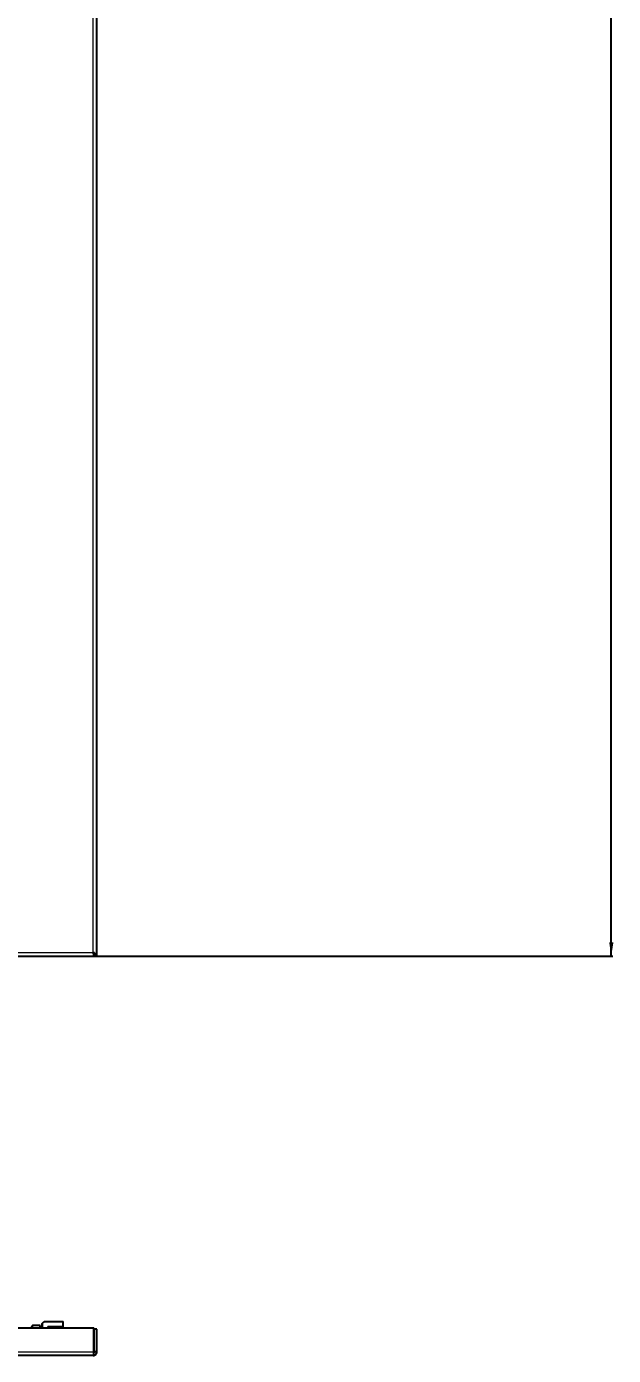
# Model space of a CAD drawing. Header units: millimetres. Extents: x -1581 to 3390, y -1547 to 1219.
# Drawn here: x 2967 to 3390, y -1287 to -328 of the extents above; entities that cross this region are included whole.
import ezdxf

# ---------------------------------------------------------------- set-up
doc = ezdxf.new("R2010")
doc.units = ezdxf.units.MM
doc.layers.add('FORMAT', color=7, linetype='Continuous')
doc.styles.add('SLDTEXTSTYLE0', font='TXT', dxfattribs={"width": 0.75})
doc.dimstyles.new('SLDDIMSTYLE0', dxfattribs={"dimtxt": 20, "dimasz": 10, "dimexe": 0, "dimexo": 0.0625, "dimgap": 5, "dimtad": 2, "dimdec": 1, "dimrnd": 1e-09, "dimzin": 12, "dimdsep": 46, "dimtxsty": 'SLDTEXTSTYLE0', "dimsah": 1, "dimcen": 0.09, "dimadec": 0, "dimazin": 3, "dimtfac": 1, "dimtofl": 0, "dimtmove": 0, "dimatfit": 3, "dimfxl": 0, "dimfrac": 2, "dimtolj": 1, "dimtzin": 12, "dimarcsym": 0})

# ---------------------------------------------------------------- blocks, each defined once
blk = doc.blocks.new('_D')
at = {"layer": 'FORMAT'}
for p, q in [((3014.99, 556.28), (3389.32, 556.28)), ((3388.32, -998.72), (3388.32, 556.28)), ((3014.99, -998.72), (3389.32, -998.72))]:
    blk.add_line(p, q, dxfattribs=at)
for points in [[(3388.32, 556.28), (3386.78, 546.28), (3389.85, 546.28)], [(3388.32, -998.72), (3389.85, -988.72), (3386.78, -988.72)]]:
    blk.add_solid(points, dxfattribs=at)
at = {"layer": 'FORMAT', "insert": (3362.53, -250.77), "char_height": 20, "attachment_point": 1, "rotation": 90, "style": 'SLDTEXTSTYLE0'}
blk.add_mtext('1555', dxfattribs=at)

msp = doc.modelspace()

# ---------------------------------------------------------------- linework, layer by layer
at = {"color": 7, "linetype": 'Continuous', "lineweight": 25}
for p, q in [((3017.28, -998.72), (3017.28, 556.28)), ((3014.98, -996.72), (3014.98, -998.72)), ((2224.58, -998.72), (3014.98, -998.72)), ((3017.28, -998.72), (3015.28, -998.72)), ((2976.28, -1265.27), (2970.88, -1265.27)), ((2976.28, -1266.77), (2976.28, -1265.27)), ((2977.78, -1263.77), (2979.28, -1262.27)), ((2977.98, -1263.86), (2977.78, -1263.77)), ((2977.78, -1266.77), (2977.78, -1263.77)), ((2979.36, -1262.47), (2979.28, -1262.27)), ((2979.28, -1262.27), (2992.58, -1262.27)), ((2992.78, -1262.47), (2992.78, -1266.07)), ((2224.58, -1266.77), (3014.98, -1266.77)), ((2970.28, -1266.77), (2970.28, -1265.87)), ((2981.78, -1266.47), (2981.78, -1266.77)), ((2992.58, -1266.27), (2981.98, -1266.27)), ((2992.78, -1266.47), (2992.78, -1266.07)), ((2992.78, -1266.47), (2992.78, -1266.77)), ((3014.98, -1284.17), (3014.98, -1266.77)), ((3017.28, -1267.77), (3015.28, -1267.77)), ((3015.28, -1284.17), (3015.28, -1267.77)), ((3017.28, -1284.17), (3017.28, -1267.77)), ((3017.28, -1284.17), (3015.28, -1284.17)), ((3014.68, -1286.77), (2224.88, -1286.77))]:
    msp.add_line(p, q, dxfattribs=at)
at = {"color": 8, "linetype": 'Continuous', "lineweight": 18}
for p, q in [((3014.68, -996.12), (3014.68, 553.68)), ((2224.88, -996.12), (3014.68, -996.12)), ((2970.88, -1265.27), (2970.88, -1266.77)), ((2979.36, -1262.47), (2977.98, -1263.86)), ((2977.98, -1263.86), (2977.98, -1266.77)), ((2992.58, -1262.47), (2979.36, -1262.47)), ((2992.58, -1262.47), (2992.58, -1262.27)), ((2992.58, -1266.07), (2992.58, -1262.47)), ((2992.78, -1262.47), (2992.58, -1262.47)), ((2981.58, -1266.77), (2981.58, -1266.47)), ((2981.78, -1266.47), (2981.58, -1266.47)), ((2981.98, -1266.47), (2981.78, -1266.47)), ((2981.98, -1266.07), (2992.58, -1266.07)), ((2981.98, -1266.27), (2981.98, -1266.07)), ((2981.98, -1266.27), (2981.98, -1266.47)), ((2992.58, -1266.47), (2981.98, -1266.47)), ((2981.98, -1266.47), (2981.98, -1266.77)), ((2992.78, -1266.07), (2992.58, -1266.07)), ((2992.58, -1266.27), (2992.58, -1266.07)), ((2992.58, -1266.27), (2992.58, -1266.47)), ((2992.78, -1266.47), (2992.58, -1266.47)), ((2992.58, -1266.77), (2992.58, -1266.47)), ((2224.58, -1284.17), (3014.98, -1284.17))]:
    msp.add_line(p, q, dxfattribs=at)
at = {"color": 7, "linetype": 'Continuous', "lineweight": 25, "flags": 128}
for points in [[(3015.28, -1273.27), (3015.14, -1273.02), (3014.98, -1272.76)], [(3014.98, -1281.79), (3015.14, -1281.52), (3015.28, -1281.27)]]:
    msp.add_lwpolyline(points, dxfattribs=at)
at = {"color": 8, "linetype": 'Continuous', "lineweight": 18, "flags": 128}
for points in [[(3014.98, -1273.35), (3015.27, -1273.94), (3015.28, -1273.96)], [(3015.28, -1280.59), (3015.27, -1280.61), (3014.98, -1281.2)]]:
    msp.add_lwpolyline(points, dxfattribs=at)
at = {"color": 7, "linetype": 'Continuous', "lineweight": 25}
for centre, radius, start, end in [((2970.88, -1265.87), 0.6, 90, 180), ((2992.58, -1262.47), 0.2, 0, 90), ((2981.98, -1266.47), 0.2, 90, 180), ((2992.58, -1266.07), 0.2, 270, 0), ((3007.78, -1277.27), 7.5, 343.7398, 16.2602)]:
    msp.add_arc(centre, radius, start, end, dxfattribs=at)
at = {"color": 8, "linetype": 'Continuous', "lineweight": 18}
msp.add_arc((2981.98, -1266.47), 0.4, 90, 180, dxfattribs=at)
at = {"color": 7, "linetype": 'Continuous', "lineweight": 25}
for points in [[(3015.28, -998.72), (3015.24, -998.28), (3015.17, -997.42), (3014.84, -996.55), (3014.68, -996.12)], [(3017.28, -998.72), (3017.24, -998.5), (3017.16, -998.07), (3016.56, -997.42), (3015.7, -996.77), (3015.02, -996.33), (3014.68, -996.12)], [(3014.68, -996.12), (3014.7, -996.2), (3014.75, -996.35), (3014.83, -996.55), (3014.9, -996.69), (3014.95, -996.71), (3014.98, -996.72)], [(3014.68, -996.12), (3014.7, -996.46), (3014.75, -997.14), (3014.83, -998), (3014.9, -998.6), (3014.95, -998.68), (3014.98, -998.72)], [(3014.98, -1284.17), (3014.95, -1284.51), (3014.9, -1285.2), (3014.83, -1286.06), (3014.75, -1286.66), (3014.7, -1286.74), (3014.68, -1286.77)]]:
    msp.add_open_spline(points, degree=3, dxfattribs=at)
for points, knots in [([(3014.68, -1284.77), (3014.82, -1284.75), (3015.04, -1284.7), (3015.24, -1284.44), (3015.27, -1284.26), (3015.28, -1284.17)], [0, 0, 0, 0, 0.4375, 0.71569, 1, 1, 1, 1]), ([(3014.68, -1286.77), (3014.97, -1286.75), (3015.6, -1286.68), (3016.46, -1286.16), (3017.14, -1285.28), (3017.23, -1284.55), (3017.28, -1284.17)], [0, 0, 0, 0, 0.211353, 0.466168, 0.72109, 1, 1, 1, 1])]:
    msp.add_open_spline(points, degree=3, knots=knots, dxfattribs=at)

# ---------------------------------------------------------------- dimensions: what is measured, and where the dimension line sits
at = {"layer": 'FORMAT'}
dim = msp.add_linear_dim(base=(3388.32, 556.28), p1=(3014.98, -998.72), p2=(3014.98, 556.28), angle=90, dimstyle='SLDDIMSTYLE0', dxfattribs=at)
dim.commit()
dim.dimension.update_dxf_attribs({"geometry": '_D', "text_midpoint": (3388.32, -221.22), "dimtype": 160})

doc.saveas('drawing.dxf')
